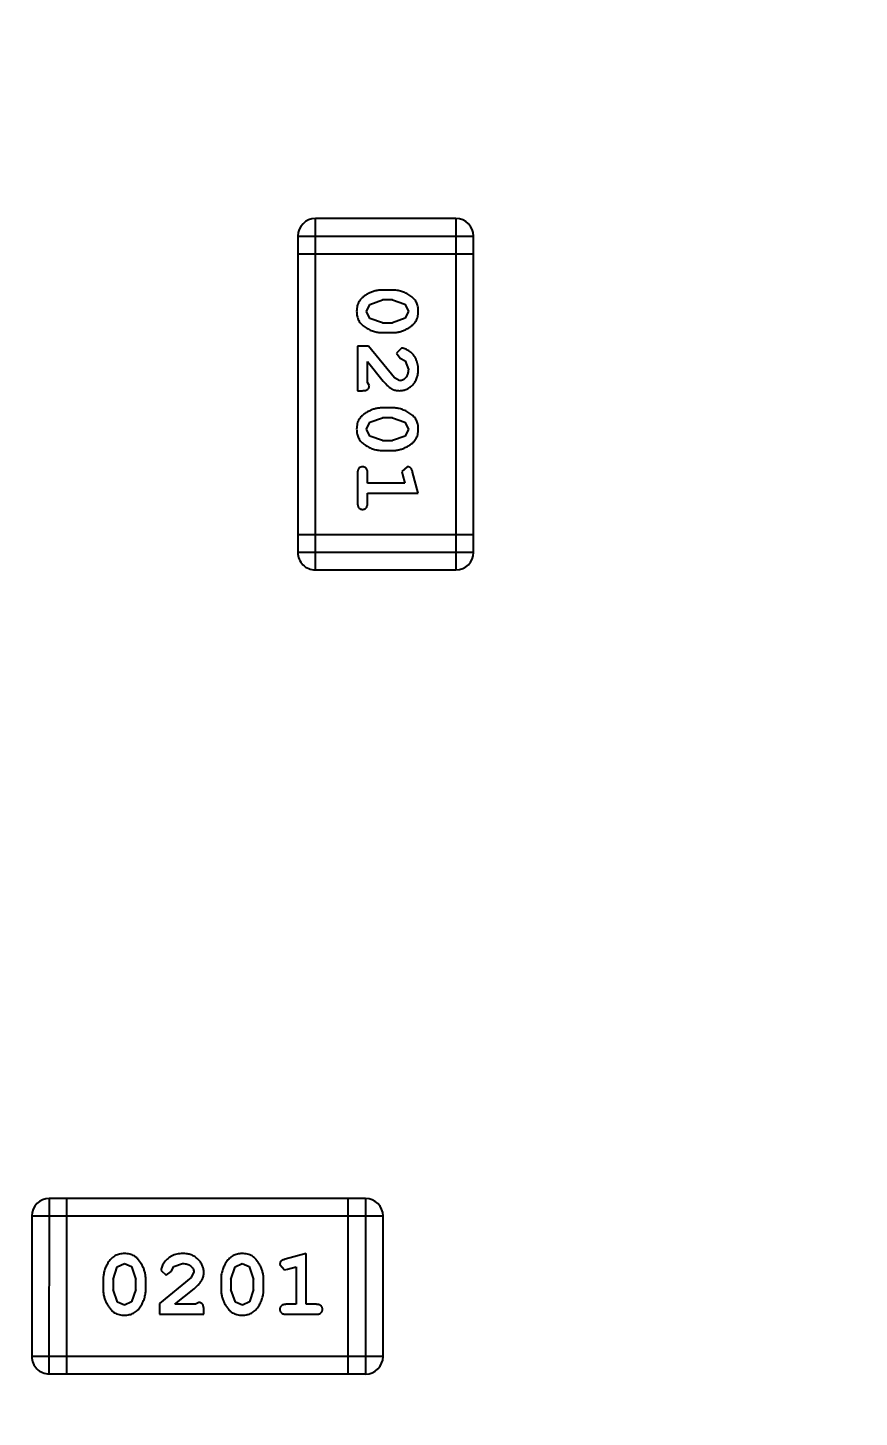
# Model space of a CAD drawing. Header units: inches. Extents: x -37.2 to 29.4, y -3.8 to 37.3.
# Drawn here: x -15.18 to -13.737, y 15.67 to 18.081 of the extents above; entities that cross this region are included whole.
import ezdxf

# ---------------------------------------------------------------- set-up
doc = ezdxf.new("R2010")
doc.units = ezdxf.units.IN
doc.header["$LTSCALE"] = 1.21
doc.header["$MEASUREMENT"] = 0
doc.header["$PDMODE"] = 3
doc.header["$PDSIZE"] = 0.3125
doc.layers.get('0').update_dxf_attribs({"linetype": 'CONTINUOUS'})
doc.layers.get('Defpoints').update_dxf_attribs({"linetype": 'CONTINUOUS'})
doc.layers.add('DIM', color=3, linetype='CONTINUOUS')
doc.styles.get("Standard").update_dxf_attribs({"font": 'txt', "width": 0.8})
doc.dimstyles.get("Standard").update_dxf_attribs({"dimtxt": 0.15625, "dimasz": 0.1875, "dimexe": 0.125, "dimexo": 0.0625, "dimgap": 0.09, "dimtad": 0, "dimtih": 1, "dimtoh": 1, "dimzin": 4, "dimdsep": 46, "dimtxsty": 'STANDARD', "dimblk": '_FILLED', "dimblk1": '_FILLED', "dimblk2": '_FILLED', "dimcen": 0.09, "dimazin": 1, "dimtp": 0.01, "dimtm": 0.01, "dimtfac": 1, "dimtofl": 0, "dimtmove": 0, "dimatfit": 3, "dimldrblk": '_FILLED', "dimfxl": 1, "dimtolj": 1, "dimtzin": 4, "dimarcsym": 0})

# ---------------------------------------------------------------- blocks, each defined once
blk = doc.blocks.new('_FILLED')
at = {"color": 0, "linetype": 'ByBlock'}
blk.add_solid([(0, 0), (-1, 0.1667), (-1, -0.1667)], dxfattribs=at)
blk = doc.blocks.new('*D5')
at = {"layer": 'Defpoints', "color": 0}
for p in [(-36.4962, 28.4485), (-28.0296, 28.4485), (-12.0218, 0.4472)]:
    blk.add_point(p, dxfattribs=at)
at = {"layer": 'DIM', "color": 0, "lineweight": -2}
for p, q in [((-28.0921, 28.4485), (-36.6212, 28.4485)), ((-36.4962, 27.4485), (-36.4962, 16.0045)), ((-36.4962, 1.4472), (-36.4962, 12.8912)), ((-12.0843, 0.4472), (-36.6212, 0.4472))]:
    blk.add_line(p, q, dxfattribs=at)
for p, rotation in [((-36.4962, 28.4485), 90), ((-36.4962, 0.4472), 270)]:
    blk.add_blockref('_FILLED', p, dxfattribs=dict(at, rotation=rotation))
at = {"layer": 'DIM', "color": 0, "insert": (-36.4962, 14.4478), "char_height": 1, "attachment_point": 5, "rotation": 90}
blk.add_mtext('\\A1;28.00', dxfattribs=at)

msp = doc.modelspace()

# ---------------------------------------------------------------- linework, layer by layer
at = {"color": 7, "linetype": 'Continuous'}
for p, q in [((-14.6811, 17.1407), (-14.681, 17.7503)), ((-14.4372, 17.7502), (-14.681, 17.7503)), ((-14.4372, 17.7502), (-14.4372, 17.1406)), ((-14.7115, 17.7198), (-14.7116, 17.1711)), ((-14.7115, 17.7198), (-14.4067, 17.7198)), ((-14.4068, 17.1711), (-14.4067, 17.7198)), ((-14.7115, 17.6893), (-14.4067, 17.6893)), ((-14.5471, 17.6264), (-14.5648, 17.6264)), ((-14.5922, 17.5893), (-14.5869, 17.6014)), ((-14.5869, 17.6014), (-14.5646, 17.6091)), ((-14.5474, 17.6091), (-14.5646, 17.6091)), ((-14.5474, 17.6091), (-14.5256, 17.6018)), ((-14.5256, 17.6018), (-14.5198, 17.5894)), ((-14.5864, 17.577), (-14.5922, 17.5893)), ((-14.5646, 17.5697), (-14.5864, 17.577)), ((-14.5251, 17.5773), (-14.5474, 17.5697)), ((-14.5198, 17.5894), (-14.5251, 17.5773)), ((-14.5649, 17.5524), (-14.5471, 17.5524)), ((-14.5646, 17.5697), (-14.5474, 17.5697)), ((-14.589, 17.5288), (-14.6079, 17.5288)), ((-14.6079, 17.5288), (-14.6079, 17.4517)), ((-14.544, 17.4738), (-14.589, 17.5288)), ((-14.5318, 17.5257), (-14.5402, 17.5169)), ((-14.5402, 17.5169), (-14.5337, 17.5084)), ((-14.5337, 17.5084), (-14.5252, 17.5034)), ((-14.5906, 17.4659), (-14.5906, 17.5021)), ((-14.5906, 17.5021), (-14.5636, 17.4685)), ((-14.5252, 17.5034), (-14.5198, 17.4885)), ((-14.5874, 17.4604), (-14.5906, 17.4659)), ((-14.5343, 17.469), (-14.544, 17.4738)), ((-14.6079, 17.4517), (-14.6, 17.4517)), ((-14.5471, 17.4218), (-14.5649, 17.4218)), ((-14.5922, 17.3848), (-14.5869, 17.3969)), ((-14.5864, 17.3725), (-14.5922, 17.3848)), ((-14.5869, 17.3969), (-14.5646, 17.4045)), ((-14.5474, 17.4045), (-14.5646, 17.4045)), ((-14.5474, 17.4045), (-14.5256, 17.3973)), ((-14.5256, 17.3973), (-14.5198, 17.3849)), ((-14.5198, 17.3849), (-14.5251, 17.3728)), ((-14.5646, 17.3652), (-14.5864, 17.3725)), ((-14.5646, 17.3652), (-14.5474, 17.3652)), ((-14.5251, 17.3728), (-14.5474, 17.3652)), ((-14.5649, 17.3479), (-14.5471, 17.3479)), ((-14.5216, 17.3196), (-14.5308, 17.3117)), ((-14.5308, 17.3117), (-14.5298, 17.3063)), ((-14.6079, 17.3086), (-14.6079, 17.2567)), ((-14.5906, 17.2913), (-14.5906, 17.3086)), ((-14.5256, 17.2913), (-14.5906, 17.2913)), ((-14.5298, 17.3063), (-14.5256, 17.2913)), ((-14.5025, 17.274), (-14.5124, 17.3105)), ((-14.5906, 17.274), (-14.5025, 17.274)), ((-14.5906, 17.2567), (-14.5906, 17.274)), ((-14.4068, 17.2016), (-14.7116, 17.2016)), ((-14.4068, 17.1711), (-14.7116, 17.1711)), ((-14.6811, 17.1407), (-14.4372, 17.1406)), ((-15.1429, 15.7454), (-15.1428, 16.0502)), ((-14.5942, 16.0502), (-15.1428, 16.0502)), ((-15.1124, 15.7454), (-15.1124, 16.0502)), ((-14.6247, 16.0502), (-14.6247, 15.7454)), ((-14.5942, 16.0502), (-14.5942, 15.7454)), ((-15.1733, 16.0197), (-14.5637, 16.0197)), ((-15.1733, 16.0197), (-15.1733, 15.7759)), ((-14.5637, 15.7758), (-14.5637, 16.0197)), ((-15.0249, 15.9313), (-15.0125, 15.9371)), ((-15.0125, 15.9371), (-15.0004, 15.9318)), ((-14.9265, 15.9317), (-14.9116, 15.9371)), ((-14.8204, 15.9313), (-14.808, 15.9371)), ((-14.808, 15.9371), (-14.7959, 15.9318)), ((-14.6971, 15.9544), (-14.7336, 15.9445)), ((-14.6971, 15.8663), (-14.6971, 15.9544)), ((-15.0321, 15.9095), (-15.0249, 15.9313)), ((-15.0004, 15.9318), (-14.9928, 15.9095)), ((-14.8969, 15.9129), (-14.9519, 15.8679)), ((-14.9488, 15.9251), (-14.9399, 15.9167)), ((-14.9399, 15.9167), (-14.9315, 15.9232)), ((-14.9315, 15.9232), (-14.9265, 15.9317)), ((-14.8921, 15.9226), (-14.8969, 15.9129)), ((-14.8276, 15.9095), (-14.8204, 15.9313)), ((-14.7959, 15.9318), (-14.7883, 15.9095)), ((-14.7427, 15.9354), (-14.7348, 15.9261)), ((-14.7348, 15.9261), (-14.7294, 15.9271)), ((-14.7294, 15.9271), (-14.7144, 15.9313)), ((-14.7144, 15.9313), (-14.7144, 15.8663)), ((-15.0495, 15.9098), (-15.0495, 15.8921)), ((-15.0321, 15.9095), (-15.0321, 15.8923)), ((-15.0245, 15.87), (-15.0321, 15.8923)), ((-14.9928, 15.8923), (-15.0001, 15.8706)), ((-14.9928, 15.8923), (-14.9928, 15.9095)), ((-14.9755, 15.8921), (-14.9755, 15.9098)), ((-14.9252, 15.8663), (-14.8916, 15.8934)), ((-14.8449, 15.9098), (-14.8449, 15.892)), ((-14.8276, 15.9095), (-14.8276, 15.8923)), ((-14.82, 15.87), (-14.8276, 15.8923)), ((-14.7883, 15.8923), (-14.7956, 15.8705)), ((-14.7883, 15.8923), (-14.7883, 15.9095)), ((-14.771, 15.892), (-14.771, 15.9098)), ((-15.0124, 15.8648), (-15.0245, 15.87)), ((-15.0001, 15.8706), (-15.0124, 15.8648)), ((-14.9519, 15.8679), (-14.9519, 15.849)), ((-14.889, 15.8663), (-14.9252, 15.8663)), ((-14.8835, 15.8695), (-14.889, 15.8663)), ((-14.8079, 15.8647), (-14.82, 15.87)), ((-14.7956, 15.8705), (-14.8079, 15.8647)), ((-14.7144, 15.8663), (-14.7317, 15.8663)), ((-14.6798, 15.8663), (-14.6971, 15.8663)), ((-14.9519, 15.849), (-14.8748, 15.849)), ((-14.8748, 15.849), (-14.8748, 15.8569)), ((-14.7317, 15.849), (-14.6798, 15.849)), ((-14.5637, 15.7758), (-15.1733, 15.7759)), ((-15.1429, 15.7454), (-14.5942, 15.7454))]:
    msp.add_line(p, q, dxfattribs=at)
for centre, start, end in [((-14.681, 17.7198), 89.9955, 179.9955), ((-14.4372, 17.7198), 359.9955, 89.9955), ((-14.6811, 17.1711), 179.9955, 269.9955), ((-14.4372, 17.1711), 269.9955, 359.9955), ((-15.1429, 16.0197), 89.9955, 179.9955), ((-14.5942, 16.0197), 359.9955, 89.9955), ((-15.1429, 15.7759), 179.9955, 269.9955), ((-14.5942, 15.7758), 269.9955, 359.9955)]:
    msp.add_arc(centre, 0.0305, start, end, dxfattribs=at)
for points, knots in [([(-14.5648, 17.6264), (-14.5659, 17.6263), (-14.568, 17.6263), (-14.5712, 17.626), (-14.5744, 17.6255), (-14.5774, 17.6248), (-14.5805, 17.6239), (-14.5835, 17.6228), (-14.5864, 17.6216), (-14.5893, 17.6201), (-14.5921, 17.6185), (-14.5946, 17.6169), (-14.5969, 17.6152), (-14.599, 17.6136), (-14.6009, 17.6119), (-14.6026, 17.6102), (-14.604, 17.6085), (-14.6056, 17.6061), (-14.6072, 17.6029), (-14.6085, 17.5987), (-14.6093, 17.5941), (-14.6094, 17.591), (-14.6095, 17.5893)], [0, 0, 0, 0, 0.049886, 0.09882, 0.148132, 0.19689, 0.246038, 0.295176, 0.345305, 0.395692, 0.445312, 0.491875, 0.535813, 0.577009, 0.616081, 0.652689, 0.687585, 0.720206, 0.785062, 0.85223, 0.923759, 1, 1, 1, 1]), ([(-14.5025, 17.5896), (-14.5025, 17.591), (-14.5026, 17.5938), (-14.5033, 17.5979), (-14.5044, 17.6017), (-14.506, 17.6053), (-14.5081, 17.6086), (-14.5106, 17.6116), (-14.5136, 17.6144), (-14.5169, 17.6169), (-14.5205, 17.6191), (-14.5242, 17.621), (-14.5279, 17.6227), (-14.5317, 17.624), (-14.5355, 17.6251), (-14.5393, 17.6258), (-14.5432, 17.6263), (-14.5458, 17.6263), (-14.5471, 17.6264)], [0, 0, 0, 0, 0.06692, 0.130834, 0.19258, 0.252759, 0.312631, 0.373411, 0.436359, 0.501894, 0.568244, 0.632472, 0.69556, 0.757163, 0.818592, 0.878885, 0.939235, 1, 1, 1, 1]), ([(-14.6095, 17.5893), (-14.6094, 17.5879), (-14.6094, 17.5851), (-14.6086, 17.581), (-14.6075, 17.5771), (-14.6059, 17.5736), (-14.6039, 17.5702), (-14.6014, 17.5672), (-14.5984, 17.5644), (-14.595, 17.5619), (-14.5915, 17.5597), (-14.5878, 17.5578), (-14.5841, 17.5561), (-14.5803, 17.5548), (-14.5765, 17.5537), (-14.5727, 17.553), (-14.5688, 17.5525), (-14.5662, 17.5524), (-14.5649, 17.5524)], [0, 0, 0, 0, 0.067217, 0.131051, 0.19272, 0.252824, 0.312745, 0.373449, 0.436041, 0.501494, 0.567761, 0.632087, 0.695096, 0.757109, 0.817993, 0.878657, 0.939311, 1, 1, 1, 1]), ([(-14.5471, 17.5524), (-14.546, 17.5524), (-14.5439, 17.5525), (-14.5407, 17.5528), (-14.5376, 17.5533), (-14.5345, 17.554), (-14.5314, 17.5549), (-14.5284, 17.556), (-14.5254, 17.5573), (-14.5225, 17.5588), (-14.5198, 17.5604), (-14.5173, 17.562), (-14.5149, 17.5637), (-14.5128, 17.5654), (-14.511, 17.5671), (-14.5093, 17.5688), (-14.5079, 17.5705), (-14.5063, 17.5729), (-14.5047, 17.5761), (-14.5034, 17.5802), (-14.5026, 17.5848), (-14.5025, 17.5879), (-14.5025, 17.5896)], [0, 0, 0, 0, 0.049855, 0.099516, 0.148482, 0.19758, 0.246804, 0.296268, 0.346517, 0.397047, 0.446826, 0.49336, 0.537801, 0.579207, 0.617974, 0.654833, 0.689171, 0.722088, 0.786392, 0.853518, 0.924186, 1, 1, 1, 1]), ([(-14.5025, 17.4884), (-14.5026, 17.4901), (-14.5027, 17.4935), (-14.5035, 17.4984), (-14.505, 17.5031), (-14.5069, 17.5076), (-14.5094, 17.5118), (-14.5122, 17.5154), (-14.5155, 17.5186), (-14.5191, 17.5211), (-14.5226, 17.5231), (-14.5259, 17.5245), (-14.529, 17.5255), (-14.5309, 17.5256), (-14.5318, 17.5257)], [0, 0, 0, 0, 0.098286, 0.193983, 0.289056, 0.384352, 0.477435, 0.566197, 0.652355, 0.737986, 0.818188, 0.887401, 0.94802, 1, 1, 1, 1]), ([(-14.5353, 17.4517), (-14.5341, 17.4518), (-14.5319, 17.4518), (-14.5287, 17.4523), (-14.5256, 17.4531), (-14.5226, 17.4543), (-14.5198, 17.4557), (-14.5171, 17.4575), (-14.5145, 17.4596), (-14.512, 17.462), (-14.5098, 17.4647), (-14.5078, 17.4675), (-14.5062, 17.4705), (-14.5048, 17.4738), (-14.5038, 17.4772), (-14.503, 17.4807), (-14.5026, 17.4845), (-14.5025, 17.4871), (-14.5025, 17.4884)], [0, 0, 0, 0, 0.060981, 0.120256, 0.178148, 0.236115, 0.293993, 0.352864, 0.413358, 0.476056, 0.539296, 0.602396, 0.665116, 0.728325, 0.792919, 0.859317, 0.928302, 1, 1, 1, 1]), ([(-14.5198, 17.4885), (-14.5198, 17.4871), (-14.5199, 17.4844), (-14.5208, 17.4806), (-14.5222, 17.4772), (-14.5241, 17.4744), (-14.5263, 17.472), (-14.5288, 17.4703), (-14.5315, 17.4693), (-14.5334, 17.4691), (-14.5343, 17.469)], [0, 0, 0, 0, 0.156344, 0.299348, 0.4327, 0.561, 0.682299, 0.791883, 0.89611, 1, 1, 1, 1]), ([(-14.6, 17.4517), (-14.599, 17.4518), (-14.597, 17.4518), (-14.5943, 17.4522), (-14.592, 17.4529), (-14.5903, 17.454), (-14.589, 17.4553), (-14.5881, 17.4568), (-14.5875, 17.4585), (-14.5875, 17.4598), (-14.5874, 17.4604)], [0, 0, 0, 0, 0.1844, 0.34094, 0.473574, 0.586824, 0.690029, 0.789175, 0.890445, 1, 1, 1, 1]), ([(-14.5636, 17.4685), (-14.5628, 17.4676), (-14.5613, 17.4659), (-14.5591, 17.4636), (-14.557, 17.4614), (-14.555, 17.4596), (-14.5531, 17.458), (-14.5513, 17.4566), (-14.5497, 17.4555), (-14.5476, 17.4544), (-14.5451, 17.4533), (-14.5419, 17.4524), (-14.5386, 17.4518), (-14.5364, 17.4518), (-14.5353, 17.4517)], [0, 0, 0, 0, 0.103002, 0.197728, 0.285279, 0.365235, 0.437224, 0.502446, 0.560545, 0.611446, 0.707576, 0.80349, 0.900532, 1, 1, 1, 1]), ([(-14.5649, 17.4218), (-14.5659, 17.4218), (-14.5681, 17.4218), (-14.5712, 17.4215), (-14.5744, 17.421), (-14.5775, 17.4203), (-14.5805, 17.4194), (-14.5835, 17.4183), (-14.5865, 17.417), (-14.5893, 17.4156), (-14.5921, 17.414), (-14.5946, 17.4124), (-14.5969, 17.4107), (-14.599, 17.4091), (-14.6009, 17.4074), (-14.6026, 17.4057), (-14.604, 17.4039), (-14.6056, 17.4016), (-14.6072, 17.3984), (-14.6085, 17.3942), (-14.6093, 17.3896), (-14.6094, 17.3865), (-14.6095, 17.3848)], [0, 0, 0, 0, 0.049886, 0.09882, 0.148132, 0.19689, 0.246038, 0.295176, 0.345305, 0.395692, 0.445312, 0.491875, 0.535813, 0.577009, 0.616081, 0.652689, 0.687585, 0.720206, 0.785062, 0.85223, 0.923759, 1, 1, 1, 1]), ([(-14.5025, 17.385), (-14.5025, 17.3865), (-14.5026, 17.3893), (-14.5033, 17.3934), (-14.5044, 17.3972), (-14.506, 17.4008), (-14.5081, 17.4041), (-14.5106, 17.4071), (-14.5136, 17.4099), (-14.517, 17.4124), (-14.5206, 17.4146), (-14.5242, 17.4165), (-14.5279, 17.4182), (-14.5317, 17.4195), (-14.5355, 17.4206), (-14.5393, 17.4213), (-14.5432, 17.4218), (-14.5458, 17.4218), (-14.5471, 17.4218)], [0, 0, 0, 0, 0.06692, 0.130834, 0.19258, 0.252759, 0.312631, 0.373411, 0.436359, 0.501894, 0.568244, 0.632472, 0.69556, 0.757163, 0.818592, 0.878885, 0.939235, 1, 1, 1, 1]), ([(-14.6095, 17.3848), (-14.6094, 17.3834), (-14.6094, 17.3805), (-14.6087, 17.3765), (-14.6075, 17.3726), (-14.6059, 17.369), (-14.6039, 17.3657), (-14.6014, 17.3627), (-14.5985, 17.3599), (-14.5951, 17.3574), (-14.5915, 17.3552), (-14.5878, 17.3533), (-14.5841, 17.3516), (-14.5803, 17.3502), (-14.5765, 17.3492), (-14.5727, 17.3484), (-14.5688, 17.348), (-14.5662, 17.3479), (-14.5649, 17.3479)], [0, 0, 0, 0, 0.067217, 0.131051, 0.19272, 0.252824, 0.312745, 0.373449, 0.436041, 0.501494, 0.567761, 0.632087, 0.695096, 0.757109, 0.817993, 0.878657, 0.939311, 1, 1, 1, 1]), ([(-14.5471, 17.3479), (-14.546, 17.3479), (-14.5439, 17.348), (-14.5407, 17.3483), (-14.5376, 17.3488), (-14.5345, 17.3495), (-14.5314, 17.3504), (-14.5284, 17.3515), (-14.5254, 17.3528), (-14.5226, 17.3543), (-14.5198, 17.3559), (-14.5173, 17.3575), (-14.515, 17.3592), (-14.5128, 17.3608), (-14.511, 17.3626), (-14.5094, 17.3643), (-14.5079, 17.366), (-14.5064, 17.3684), (-14.5048, 17.3715), (-14.5034, 17.3757), (-14.5026, 17.3803), (-14.5026, 17.3834), (-14.5025, 17.385)], [0, 0, 0, 0, 0.049855, 0.099516, 0.148482, 0.19758, 0.246804, 0.296268, 0.346517, 0.397047, 0.446826, 0.49336, 0.537801, 0.579207, 0.617974, 0.654833, 0.689171, 0.722088, 0.786392, 0.853518, 0.924186, 1, 1, 1, 1]), ([(-14.5993, 17.3196), (-14.5999, 17.3196), (-14.6011, 17.3195), (-14.6027, 17.319), (-14.6042, 17.3182), (-14.6056, 17.317), (-14.6067, 17.3154), (-14.6074, 17.3135), (-14.6078, 17.3112), (-14.6079, 17.3095), (-14.6079, 17.3086)], [0, 0, 0, 0, 0.115051, 0.223278, 0.329269, 0.437893, 0.554681, 0.682591, 0.83103, 1, 1, 1, 1]), ([(-14.5906, 17.3086), (-14.5906, 17.3095), (-14.5907, 17.3112), (-14.5911, 17.3135), (-14.5919, 17.3154), (-14.5929, 17.317), (-14.5943, 17.3182), (-14.5958, 17.319), (-14.5975, 17.3195), (-14.5986, 17.3196), (-14.5993, 17.3196)], [0, 0, 0, 0, 0.169102, 0.317658, 0.446239, 0.563118, 0.671828, 0.776546, 0.884858, 1, 1, 1, 1]), ([(-14.5124, 17.3105), (-14.5126, 17.3114), (-14.5131, 17.313), (-14.514, 17.315), (-14.5149, 17.3167), (-14.5159, 17.3179), (-14.5171, 17.3187), (-14.5184, 17.3192), (-14.5199, 17.3196), (-14.521, 17.3196), (-14.5216, 17.3196)], [0, 0, 0, 0, 0.187321, 0.344927, 0.475328, 0.579604, 0.674244, 0.773631, 0.882025, 1, 1, 1, 1]), ([(-14.6079, 17.2567), (-14.6079, 17.2558), (-14.6079, 17.2541), (-14.6074, 17.2518), (-14.6067, 17.2498), (-14.6056, 17.2483), (-14.6043, 17.2471), (-14.6027, 17.2463), (-14.6011, 17.2458), (-14.5999, 17.2457), (-14.5993, 17.2457)], [0, 0, 0, 0, 0.169012, 0.317488, 0.445429, 0.560977, 0.67065, 0.776666, 0.88492, 1, 1, 1, 1]), ([(-14.5993, 17.2457), (-14.5987, 17.2457), (-14.5975, 17.2458), (-14.5958, 17.2463), (-14.5943, 17.2471), (-14.593, 17.2483), (-14.5919, 17.2498), (-14.5911, 17.2518), (-14.5907, 17.2541), (-14.5906, 17.2558), (-14.5906, 17.2567)], [0, 0, 0, 0, 0.11517, 0.223509, 0.328254, 0.438012, 0.553651, 0.682263, 0.830856, 1, 1, 1, 1]), ([(-15.0127, 15.9544), (-15.0141, 15.9544), (-15.0169, 15.9543), (-15.021, 15.9536), (-15.0248, 15.9525), (-15.0284, 15.9509), (-15.0317, 15.9488), (-15.0347, 15.9463), (-15.0375, 15.9434), (-15.04, 15.94), (-15.0422, 15.9364), (-15.0441, 15.9327), (-15.0458, 15.929), (-15.0471, 15.9252), (-15.0482, 15.9214), (-15.0489, 15.9176), (-15.0494, 15.9137), (-15.0494, 15.9111), (-15.0495, 15.9098)], [0, 0, 0, 0, 0.06692, 0.130834, 0.19258, 0.252759, 0.312631, 0.373411, 0.436359, 0.501894, 0.568244, 0.632472, 0.69556, 0.757163, 0.818592, 0.878885, 0.939235, 1, 1, 1, 1]), ([(-14.9755, 15.9098), (-14.9755, 15.9109), (-14.9756, 15.913), (-14.9759, 15.9162), (-14.9764, 15.9194), (-14.9771, 15.9225), (-14.978, 15.9255), (-14.9791, 15.9285), (-14.9804, 15.9315), (-14.9819, 15.9344), (-14.9835, 15.9371), (-14.9851, 15.9397), (-14.9868, 15.942), (-14.9885, 15.9441), (-14.9902, 15.9459), (-14.9919, 15.9476), (-14.9936, 15.949), (-14.996, 15.9506), (-14.9991, 15.9522), (-15.0033, 15.9535), (-15.0079, 15.9543), (-15.011, 15.9544), (-15.0127, 15.9544)], [0, 0, 0, 0, 0.049855, 0.099516, 0.148482, 0.19758, 0.246804, 0.296268, 0.346517, 0.397047, 0.446826, 0.49336, 0.537801, 0.579207, 0.617974, 0.654833, 0.689171, 0.722088, 0.786392, 0.853518, 0.924186, 1, 1, 1, 1]), ([(-14.9115, 15.9544), (-14.9132, 15.9544), (-14.9166, 15.9542), (-14.9215, 15.9534), (-14.9262, 15.952), (-14.9307, 15.95), (-14.9349, 15.9475), (-14.9385, 15.9447), (-14.9417, 15.9414), (-14.9442, 15.9378), (-14.9462, 15.9343), (-14.9476, 15.931), (-14.9486, 15.9279), (-14.9487, 15.926), (-14.9488, 15.9251)], [0, 0, 0, 0, 0.098286, 0.193983, 0.289056, 0.384352, 0.477435, 0.566197, 0.652355, 0.737986, 0.818188, 0.887401, 0.94802, 1, 1, 1, 1]), ([(-14.9116, 15.9371), (-14.9102, 15.9371), (-14.9075, 15.937), (-14.9037, 15.9361), (-14.9003, 15.9348), (-14.8975, 15.9328), (-14.8951, 15.9306), (-14.8934, 15.9281), (-14.8923, 15.9254), (-14.8922, 15.9235), (-14.8921, 15.9226)], [0, 0, 0, 0, 0.156344, 0.299348, 0.4327, 0.561, 0.682299, 0.791883, 0.89611, 1, 1, 1, 1]), ([(-14.8748, 15.9216), (-14.8749, 15.9228), (-14.8749, 15.925), (-14.8754, 15.9282), (-14.8762, 15.9313), (-14.8774, 15.9343), (-14.8788, 15.9371), (-14.8806, 15.9398), (-14.8827, 15.9424), (-14.8851, 15.9449), (-14.8877, 15.9471), (-14.8906, 15.9491), (-14.8936, 15.9507), (-14.8969, 15.9521), (-14.9003, 15.9531), (-14.9038, 15.9539), (-14.9076, 15.9543), (-14.9102, 15.9544), (-14.9115, 15.9544)], [0, 0, 0, 0, 0.060981, 0.120256, 0.178148, 0.236115, 0.293993, 0.352864, 0.413358, 0.476056, 0.539296, 0.602396, 0.665116, 0.728325, 0.792919, 0.859317, 0.928302, 1, 1, 1, 1]), ([(-14.8081, 15.9544), (-14.8096, 15.9544), (-14.8124, 15.9543), (-14.8165, 15.9536), (-14.8203, 15.9525), (-14.8239, 15.9509), (-14.8272, 15.9488), (-14.8302, 15.9463), (-14.833, 15.9433), (-14.8355, 15.9399), (-14.8377, 15.9364), (-14.8396, 15.9327), (-14.8413, 15.929), (-14.8426, 15.9252), (-14.8437, 15.9214), (-14.8444, 15.9176), (-14.8449, 15.9137), (-14.8449, 15.9111), (-14.8449, 15.9098)], [0, 0, 0, 0, 0.06692, 0.130834, 0.19258, 0.252759, 0.312631, 0.373411, 0.436359, 0.501894, 0.568244, 0.632472, 0.69556, 0.757163, 0.818592, 0.878885, 0.939235, 1, 1, 1, 1]), ([(-14.771, 15.9098), (-14.771, 15.9109), (-14.7711, 15.913), (-14.7714, 15.9162), (-14.7719, 15.9193), (-14.7726, 15.9224), (-14.7735, 15.9255), (-14.7746, 15.9285), (-14.7759, 15.9315), (-14.7774, 15.9343), (-14.779, 15.9371), (-14.7806, 15.9396), (-14.7823, 15.942), (-14.7839, 15.9441), (-14.7857, 15.9459), (-14.7874, 15.9476), (-14.7891, 15.949), (-14.7915, 15.9506), (-14.7946, 15.9522), (-14.7988, 15.9535), (-14.8034, 15.9543), (-14.8065, 15.9544), (-14.8081, 15.9544)], [0, 0, 0, 0, 0.049855, 0.099516, 0.148482, 0.19758, 0.246804, 0.296268, 0.346517, 0.397047, 0.446826, 0.49336, 0.537801, 0.579207, 0.617974, 0.654833, 0.689171, 0.722088, 0.786392, 0.853518, 0.924186, 1, 1, 1, 1]), ([(-14.7336, 15.9445), (-14.7345, 15.9443), (-14.736, 15.9438), (-14.7381, 15.9429), (-14.7398, 15.942), (-14.741, 15.941), (-14.7418, 15.9398), (-14.7423, 15.9385), (-14.7426, 15.937), (-14.7427, 15.9359), (-14.7427, 15.9354)], [0, 0, 0, 0, 0.187321, 0.344927, 0.475328, 0.579604, 0.674244, 0.773631, 0.882025, 1, 1, 1, 1]), ([(-14.8916, 15.8934), (-14.8907, 15.8941), (-14.889, 15.8956), (-14.8867, 15.8978), (-14.8845, 15.8999), (-14.8827, 15.9019), (-14.8811, 15.9038), (-14.8797, 15.9056), (-14.8786, 15.9072), (-14.8775, 15.9093), (-14.8764, 15.9118), (-14.8755, 15.915), (-14.8749, 15.9183), (-14.8749, 15.9205), (-14.8748, 15.9216)], [0, 0, 0, 0, 0.103002, 0.197728, 0.285279, 0.365235, 0.437224, 0.502446, 0.560545, 0.611446, 0.707576, 0.80349, 0.900532, 1, 1, 1, 1]), ([(-15.0495, 15.8921), (-15.0494, 15.891), (-15.0494, 15.8889), (-15.0491, 15.8857), (-15.0486, 15.8826), (-15.0479, 15.8795), (-15.047, 15.8764), (-15.0459, 15.8734), (-15.0446, 15.8705), (-15.0432, 15.8676), (-15.0416, 15.8648), (-15.04, 15.8623), (-15.0383, 15.86), (-15.0367, 15.8579), (-15.035, 15.856), (-15.0333, 15.8544), (-15.0315, 15.8529), (-15.0292, 15.8513), (-15.026, 15.8497), (-15.0218, 15.8484), (-15.0172, 15.8476), (-15.0141, 15.8475), (-15.0124, 15.8474)], [0, 0, 0, 0, 0.049886, 0.09882, 0.148132, 0.19689, 0.246038, 0.295176, 0.345305, 0.395692, 0.445312, 0.491875, 0.535813, 0.577009, 0.616081, 0.652689, 0.687585, 0.720206, 0.785062, 0.85223, 0.923759, 1, 1, 1, 1]), ([(-15.0124, 15.8474), (-15.011, 15.8475), (-15.0082, 15.8476), (-15.0041, 15.8483), (-15.0002, 15.8494), (-14.9966, 15.851), (-14.9933, 15.853), (-14.9903, 15.8555), (-14.9875, 15.8585), (-14.985, 15.8619), (-14.9828, 15.8655), (-14.9809, 15.8691), (-14.9792, 15.8728), (-14.9779, 15.8766), (-14.9768, 15.8804), (-14.9761, 15.8843), (-14.9756, 15.8881), (-14.9755, 15.8908), (-14.9755, 15.8921)], [0, 0, 0, 0, 0.067217, 0.131051, 0.19272, 0.252824, 0.312745, 0.373449, 0.436041, 0.501494, 0.567761, 0.632087, 0.695096, 0.757109, 0.817993, 0.878657, 0.939311, 1, 1, 1, 1]), ([(-14.8449, 15.892), (-14.8449, 15.891), (-14.8449, 15.8888), (-14.8446, 15.8857), (-14.8441, 15.8825), (-14.8434, 15.8794), (-14.8425, 15.8764), (-14.8414, 15.8734), (-14.8401, 15.8704), (-14.8387, 15.8676), (-14.8371, 15.8648), (-14.8355, 15.8623), (-14.8338, 15.86), (-14.8322, 15.8579), (-14.8305, 15.856), (-14.8288, 15.8543), (-14.827, 15.8529), (-14.8247, 15.8513), (-14.8215, 15.8497), (-14.8173, 15.8484), (-14.8127, 15.8476), (-14.8095, 15.8475), (-14.8079, 15.8474)], [0, 0, 0, 0, 0.049886, 0.09882, 0.148132, 0.19689, 0.246038, 0.295176, 0.345305, 0.395692, 0.445312, 0.491875, 0.535813, 0.577009, 0.616081, 0.652689, 0.687585, 0.720206, 0.785062, 0.85223, 0.923759, 1, 1, 1, 1]), ([(-14.8079, 15.8474), (-14.8065, 15.8475), (-14.8036, 15.8475), (-14.7995, 15.8483), (-14.7957, 15.8494), (-14.7921, 15.851), (-14.7888, 15.853), (-14.7858, 15.8555), (-14.783, 15.8585), (-14.7805, 15.8618), (-14.7783, 15.8654), (-14.7764, 15.8691), (-14.7747, 15.8728), (-14.7733, 15.8766), (-14.7723, 15.8804), (-14.7715, 15.8842), (-14.7711, 15.8881), (-14.771, 15.8907), (-14.771, 15.892)], [0, 0, 0, 0, 0.067217, 0.131051, 0.19272, 0.252824, 0.312745, 0.373449, 0.436041, 0.501494, 0.567761, 0.632087, 0.695096, 0.757109, 0.817993, 0.878657, 0.939311, 1, 1, 1, 1]), ([(-14.8748, 15.8569), (-14.8749, 15.8579), (-14.8749, 15.8599), (-14.8753, 15.8626), (-14.876, 15.8649), (-14.8771, 15.8666), (-14.8784, 15.8679), (-14.8799, 15.8688), (-14.8816, 15.8694), (-14.8829, 15.8694), (-14.8835, 15.8695)], [0, 0, 0, 0, 0.1844, 0.34094, 0.473574, 0.586824, 0.690029, 0.789175, 0.890445, 1, 1, 1, 1]), ([(-14.7317, 15.8663), (-14.7326, 15.8663), (-14.7343, 15.8662), (-14.7366, 15.8658), (-14.7385, 15.865), (-14.7401, 15.864), (-14.7412, 15.8626), (-14.7421, 15.8611), (-14.7426, 15.8594), (-14.7427, 15.8583), (-14.7427, 15.8577)], [0, 0, 0, 0, 0.169102, 0.317658, 0.446239, 0.563118, 0.671828, 0.776546, 0.884858, 1, 1, 1, 1]), ([(-14.6688, 15.8576), (-14.6688, 15.8583), (-14.6688, 15.8594), (-14.6694, 15.8611), (-14.6702, 15.8626), (-14.6714, 15.8639), (-14.6729, 15.865), (-14.6749, 15.8658), (-14.6772, 15.8662), (-14.6789, 15.8663), (-14.6798, 15.8663)], [0, 0, 0, 0, 0.11517, 0.223509, 0.328254, 0.438012, 0.553651, 0.682263, 0.830856, 1, 1, 1, 1]), ([(-14.7427, 15.8577), (-14.7427, 15.857), (-14.7426, 15.8559), (-14.7421, 15.8542), (-14.7413, 15.8527), (-14.7401, 15.8513), (-14.7385, 15.8503), (-14.7366, 15.8495), (-14.7343, 15.8491), (-14.7326, 15.849), (-14.7317, 15.849)], [0, 0, 0, 0, 0.115051, 0.223278, 0.329269, 0.437893, 0.554681, 0.682591, 0.83103, 1, 1, 1, 1]), ([(-14.6798, 15.849), (-14.6789, 15.849), (-14.6772, 15.8491), (-14.6749, 15.8495), (-14.6729, 15.8502), (-14.6714, 15.8513), (-14.6702, 15.8527), (-14.6694, 15.8542), (-14.6688, 15.8559), (-14.6688, 15.857), (-14.6688, 15.8576)], [0, 0, 0, 0, 0.169012, 0.317488, 0.445429, 0.560977, 0.67065, 0.776666, 0.88492, 1, 1, 1, 1])]:
    msp.add_open_spline(points, degree=3, knots=knots, dxfattribs=at)

# ---------------------------------------------------------------- dimensions: what is measured, and where the dimension line sits
at = {"layer": 'DIM'}
dim = msp.add_linear_dim(base=(-36.4962, 28.4485), p1=(-12.0218, 0.4472), p2=(-28.0296, 28.4485), angle=90, dimstyle='STANDARD', override={"dimtxt": 1, "dimasz": 1, "dimtih": 0, "dimtoh": 0, "dimzin": 0, "dimcen": 0.198, "dimadec": 0, "dimazin": 0, "dimtp": 0, "dimtm": 0, "dimtdec": 4, "dimtzin": 0}, dxfattribs=at)
dim.commit()
dim.dimension.update_dxf_attribs({"geometry": '*D5', "text_midpoint": (-36.4962, 14.4478)})

doc.saveas('drawing.dxf')
